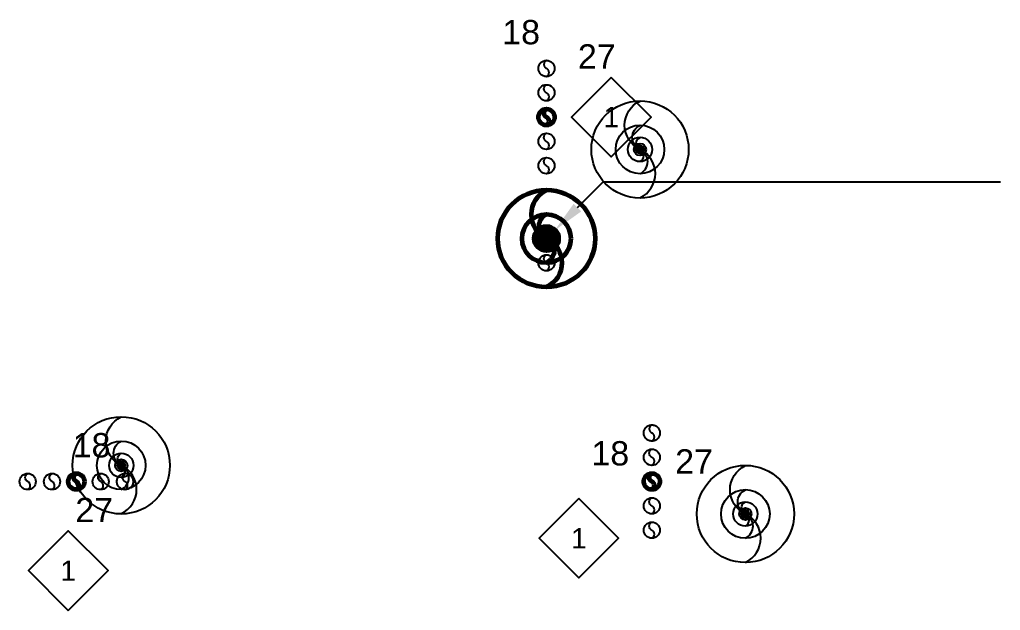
# Model space of a CAD drawing. Extents: x -3693 to 355, y -2748 to 2117.
# Drawn here: x -448 to 36, y 176.1 to 467.9 of the extents above; entities that cross this region are included whole.
import ezdxf
from ezdxf.enums import TextEntityAlignment as Align

# ---------------------------------------------------------------- set-up
doc = ezdxf.new("R2010")
doc.units = 0
doc.header["$LTSCALE"] = 48
doc.header["$MEASUREMENT"] = 0
doc.linetypes.add('VENT', pattern=[0.3, 0.2, -0.1])
for name, color, linetype in [('G-ANNO-TEXT', 70, 'Continuous'), ('G-ANNO-TEXT @ 128', 70, 'Continuous'), ('P-HW-N @ 128', 1, 'Continuous'), ('P-HWC-N', 2, 'Continuous'), ('P-HWC-N @ 1 (1)', 2, 'Continuous'), ('P-HWC-N @ 1 (2)', 2, 'Continuous'), ('P-HWC-N @ 12', 2, 'Continuous'), ('P-HWC-N @ 128', 2, 'Continuous'), ('P-HWC-N @ 16', 2, 'Continuous'), ('P-HWC-N @ 192', 2, 'Continuous'), ('P-HWC-N @ 2', 2, 'Continuous'), ('P-HWC-N @ 24', 2, 'Continuous'), ('P-HWC-N @ 384', 2, 'Continuous'), ('P-HWC-N @ 4', 2, 'Continuous'), ('P-HWC-N @ 48', 2, 'Continuous'), ('P-HWC-N @ 64', 2, 'Continuous'), ('P-HWC-N @ 768', 2, 'Continuous'), ('P-HWC-N @ 8', 2, 'Continuous'), ('P-HWC-N @ 96', 2, 'Continuous'), ('P-SAN-N @ 128', 6, 'Continuous'), ('P-SANV-N @ 128', 5, 'VENT'), ('P-STRM-N @ 128', 2, 'Continuous')]:
    doc.layers.add(name, color=color, linetype=linetype)
for name, color, linetype, lineweight in [('P-CW-N @ 128', 4, 'Continuous', 60), ('P-GAS-N', 3, 'Continuous', 60), ('P-GAS-N @ 1 (1)', 3, 'Continuous', 60), ('P-GAS-N @ 1 (2)', 3, 'Continuous', 60), ('P-GAS-N @ 12', 3, 'Continuous', 60), ('P-GAS-N @ 128', 3, 'Continuous', 60), ('P-GAS-N @ 16', 3, 'Continuous', 60), ('P-GAS-N @ 192', 3, 'Continuous', 60), ('P-GAS-N @ 2', 3, 'Continuous', 60), ('P-GAS-N @ 24', 3, 'Continuous', 60), ('P-GAS-N @ 384', 3, 'Continuous', 60), ('P-GAS-N @ 4', 3, 'Continuous', 60), ('P-GAS-N @ 48', 3, 'Continuous', 60), ('P-GAS-N @ 64', 3, 'Continuous', 60), ('P-GAS-N @ 768', 3, 'Continuous', 60), ('P-GAS-N @ 8', 3, 'Continuous', 60), ('P-GAS-N @ 96', 3, 'Continuous', 60)]:
    doc.layers.add(name, color=color, linetype=linetype, lineweight=lineweight)
doc.layers.add('P-SAN-DFU', color=7, linetype='Continuous', plot=False)
doc.styles.add('Arial', font='arial.ttf')

# ---------------------------------------------------------------- blocks, each defined once
blk = doc.blocks.new('*U9')
blk.add_lwpolyline([(0, 0.03112, 0.634258), (0, 0, -0.634258), (0, -0.03112)], format="xyb")
blk.add_circle((0, 0), 0.03125)
blk = doc.blocks.new('DIAMOND TAG')
blk.add_lwpolyline([(0, -0.1533), (0.1533, 0), (0, 0.1533), (-0.1533, 0)], close=True)
at = {"style": 'Arial'}
blk.add_attdef('XXX', text='', height=0.0781, dxfattribs=at).set_placement((0, 0), align=Align.MIDDLE)
blk = doc.blocks.new('*U825')
at = {"layer": 'P-GAS-N @ 1 (1)'}
blk.add_blockref('*U9', (-188, 359.74), dxfattribs=at)
at = {"layer": 'P-GAS-N @ 1 (2)'}
blk.add_blockref('*U9', (-188, 359.74), dxfattribs=at)
at = {"layer": 'P-GAS-N @ 12', "xscale": 12, "yscale": 12, "zscale": 12}
blk.add_blockref('*U9', (-188, 359.74), dxfattribs=at)
at = {"layer": 'P-GAS-N @ 128', "xscale": 128, "yscale": 128, "zscale": 128}
blk.add_blockref('*U9', (-188, 359.74), dxfattribs=at)
at = {"layer": 'P-GAS-N @ 16', "xscale": 16, "yscale": 16, "zscale": 16}
blk.add_blockref('*U9', (-188, 359.74), dxfattribs=at)
at = {"layer": 'P-GAS-N @ 192', "xscale": 192, "yscale": 192, "zscale": 192}
blk.add_blockref('*U9', (-188, 359.74), dxfattribs=at)
at = {"layer": 'P-GAS-N @ 2', "xscale": 2, "yscale": 2, "zscale": 2}
blk.add_blockref('*U9', (-188, 359.74), dxfattribs=at)
at = {"layer": 'P-GAS-N @ 24', "xscale": 24, "yscale": 24, "zscale": 24}
blk.add_blockref('*U9', (-188, 359.74), dxfattribs=at)
at = {"layer": 'P-GAS-N @ 384', "xscale": 384, "yscale": 384, "zscale": 384}
blk.add_blockref('*U9', (-188, 359.74), dxfattribs=at)
at = {"layer": 'P-GAS-N @ 4', "xscale": 4, "yscale": 4, "zscale": 4}
blk.add_blockref('*U9', (-188, 359.74), dxfattribs=at)
at = {"layer": 'P-GAS-N @ 48', "xscale": 48, "yscale": 48, "zscale": 48}
blk.add_blockref('*U9', (-188, 359.74), dxfattribs=at)
at = {"layer": 'P-GAS-N @ 64', "xscale": 64, "yscale": 64, "zscale": 64}
blk.add_blockref('*U9', (-188, 359.74), dxfattribs=at)
at = {"layer": 'P-GAS-N @ 768', "xscale": 768, "yscale": 768, "zscale": 768}
blk.add_blockref('*U9', (-188, 359.74), dxfattribs=at)
at = {"layer": 'P-GAS-N @ 8', "xscale": 8, "yscale": 8, "zscale": 8}
blk.add_blockref('*U9', (-188, 359.74), dxfattribs=at)
at = {"layer": 'P-GAS-N @ 96', "xscale": 96, "yscale": 96, "zscale": 96}
blk.add_blockref('*U9', (-188, 359.74), dxfattribs=at)
blk = doc.blocks.new('*U877')
at = {"layer": 'P-HWC-N @ 1 (1)', "rotation": 180}
blk.add_blockref('*U9', (-397.84, 247.74), dxfattribs=at)
at = {"layer": 'P-HWC-N @ 1 (2)', "rotation": 180}
blk.add_blockref('*U9', (-397.84, 247.74), dxfattribs=at)
at = {"layer": 'P-HWC-N @ 12', "xscale": 12, "yscale": 12, "zscale": 12, "rotation": 180}
blk.add_blockref('*U9', (-397.84, 247.74), dxfattribs=at)
at = {"layer": 'P-HWC-N @ 128', "xscale": 128, "yscale": 128, "zscale": 128, "rotation": 180}
blk.add_blockref('*U9', (-444, 239.74), dxfattribs=at)
at = {"layer": 'P-HWC-N @ 16', "xscale": 16, "yscale": 16, "zscale": 16, "rotation": 180}
blk.add_blockref('*U9', (-397.84, 247.74), dxfattribs=at)
at = {"layer": 'P-HWC-N @ 192', "xscale": 192, "yscale": 192, "zscale": 192, "rotation": 180}
blk.add_blockref('*U9', (-397.84, 247.74), dxfattribs=at)
at = {"layer": 'P-HWC-N @ 2', "xscale": 2, "yscale": 2, "zscale": 2, "rotation": 180}
blk.add_blockref('*U9', (-397.84, 247.74), dxfattribs=at)
at = {"layer": 'P-HWC-N @ 24', "xscale": 24, "yscale": 24, "zscale": 24, "rotation": 180}
blk.add_blockref('*U9', (-397.84, 247.74), dxfattribs=at)
at = {"layer": 'P-HWC-N @ 384', "xscale": 384, "yscale": 384, "zscale": 384, "rotation": 180}
blk.add_blockref('*U9', (-397.84, 247.74), dxfattribs=at)
at = {"layer": 'P-HWC-N @ 4', "xscale": 4, "yscale": 4, "zscale": 4, "rotation": 180}
blk.add_blockref('*U9', (-397.84, 247.74), dxfattribs=at)
at = {"layer": 'P-HWC-N @ 48', "xscale": 48, "yscale": 48, "zscale": 48, "rotation": 180}
blk.add_blockref('*U9', (-397.84, 247.74), dxfattribs=at)
at = {"layer": 'P-HWC-N @ 64', "xscale": 64, "yscale": 64, "zscale": 64, "rotation": 180}
blk.add_blockref('*U9', (-397.84, 247.74), dxfattribs=at)
at = {"layer": 'P-HWC-N @ 768', "xscale": 768, "yscale": 768, "zscale": 768, "rotation": 180}
blk.add_blockref('*U9', (-397.84, 247.74), dxfattribs=at)
at = {"layer": 'P-HWC-N @ 8', "xscale": 8, "yscale": 8, "zscale": 8, "rotation": 180}
blk.add_blockref('*U9', (-397.84, 247.74), dxfattribs=at)
at = {"layer": 'P-HWC-N @ 96', "xscale": 96, "yscale": 96, "zscale": 96, "rotation": 180}
blk.add_blockref('*U9', (-397.84, 247.74), dxfattribs=at)
blk = doc.blocks.new('*U878')
at = {"layer": 'P-HWC-N @ 1 (1)', "rotation": 180}
blk.add_blockref('*U9', (-89.84, 223.74), dxfattribs=at)
at = {"layer": 'P-HWC-N @ 1 (2)', "rotation": 180}
blk.add_blockref('*U9', (-89.84, 223.74), dxfattribs=at)
at = {"layer": 'P-HWC-N @ 12', "xscale": 12, "yscale": 12, "zscale": 12, "rotation": 180}
blk.add_blockref('*U9', (-89.84, 223.74), dxfattribs=at)
at = {"layer": 'P-HWC-N @ 128', "xscale": 128, "yscale": 128, "zscale": 128, "rotation": 180}
blk.add_blockref('*U9', (-136, 215.74), dxfattribs=at)
at = {"layer": 'P-HWC-N @ 16', "xscale": 16, "yscale": 16, "zscale": 16, "rotation": 180}
blk.add_blockref('*U9', (-89.84, 223.74), dxfattribs=at)
at = {"layer": 'P-HWC-N @ 192', "xscale": 192, "yscale": 192, "zscale": 192, "rotation": 180}
blk.add_blockref('*U9', (-89.84, 223.74), dxfattribs=at)
at = {"layer": 'P-HWC-N @ 2', "xscale": 2, "yscale": 2, "zscale": 2, "rotation": 180}
blk.add_blockref('*U9', (-89.84, 223.74), dxfattribs=at)
at = {"layer": 'P-HWC-N @ 24', "xscale": 24, "yscale": 24, "zscale": 24, "rotation": 180}
blk.add_blockref('*U9', (-89.84, 223.74), dxfattribs=at)
at = {"layer": 'P-HWC-N @ 384', "xscale": 384, "yscale": 384, "zscale": 384, "rotation": 180}
blk.add_blockref('*U9', (-89.84, 223.74), dxfattribs=at)
at = {"layer": 'P-HWC-N @ 4', "xscale": 4, "yscale": 4, "zscale": 4, "rotation": 180}
blk.add_blockref('*U9', (-89.84, 223.74), dxfattribs=at)
at = {"layer": 'P-HWC-N @ 48', "xscale": 48, "yscale": 48, "zscale": 48, "rotation": 180}
blk.add_blockref('*U9', (-89.84, 223.74), dxfattribs=at)
at = {"layer": 'P-HWC-N @ 64', "xscale": 64, "yscale": 64, "zscale": 64, "rotation": 180}
blk.add_blockref('*U9', (-89.84, 223.74), dxfattribs=at)
at = {"layer": 'P-HWC-N @ 768', "xscale": 768, "yscale": 768, "zscale": 768, "rotation": 180}
blk.add_blockref('*U9', (-89.84, 223.74), dxfattribs=at)
at = {"layer": 'P-HWC-N @ 8', "xscale": 8, "yscale": 8, "zscale": 8, "rotation": 180}
blk.add_blockref('*U9', (-89.84, 223.74), dxfattribs=at)
at = {"layer": 'P-HWC-N @ 96', "xscale": 96, "yscale": 96, "zscale": 96, "rotation": 180}
blk.add_blockref('*U9', (-89.84, 223.74), dxfattribs=at)
blk = doc.blocks.new('*U879')
at = {"layer": 'P-HWC-N @ 1 (1)', "rotation": 180}
blk.add_blockref('*U9', (-141.84, 403.74), dxfattribs=at)
at = {"layer": 'P-HWC-N @ 1 (2)', "rotation": 180}
blk.add_blockref('*U9', (-141.84, 403.74), dxfattribs=at)
at = {"layer": 'P-HWC-N @ 12', "xscale": 12, "yscale": 12, "zscale": 12, "rotation": 180}
blk.add_blockref('*U9', (-141.84, 403.74), dxfattribs=at)
at = {"layer": 'P-HWC-N @ 128', "xscale": 128, "yscale": 128, "zscale": 128, "rotation": 180}
blk.add_blockref('*U9', (-188, 395.74), dxfattribs=at)
at = {"layer": 'P-HWC-N @ 16', "xscale": 16, "yscale": 16, "zscale": 16, "rotation": 180}
blk.add_blockref('*U9', (-141.84, 403.74), dxfattribs=at)
at = {"layer": 'P-HWC-N @ 192', "xscale": 192, "yscale": 192, "zscale": 192, "rotation": 180}
blk.add_blockref('*U9', (-141.84, 403.74), dxfattribs=at)
at = {"layer": 'P-HWC-N @ 2', "xscale": 2, "yscale": 2, "zscale": 2, "rotation": 180}
blk.add_blockref('*U9', (-141.84, 403.74), dxfattribs=at)
at = {"layer": 'P-HWC-N @ 24', "xscale": 24, "yscale": 24, "zscale": 24, "rotation": 180}
blk.add_blockref('*U9', (-141.84, 403.74), dxfattribs=at)
at = {"layer": 'P-HWC-N @ 384', "xscale": 384, "yscale": 384, "zscale": 384, "rotation": 180}
blk.add_blockref('*U9', (-141.84, 403.74), dxfattribs=at)
at = {"layer": 'P-HWC-N @ 4', "xscale": 4, "yscale": 4, "zscale": 4, "rotation": 180}
blk.add_blockref('*U9', (-141.84, 403.74), dxfattribs=at)
at = {"layer": 'P-HWC-N @ 48', "xscale": 48, "yscale": 48, "zscale": 48, "rotation": 180}
blk.add_blockref('*U9', (-141.84, 403.74), dxfattribs=at)
at = {"layer": 'P-HWC-N @ 64', "xscale": 64, "yscale": 64, "zscale": 64, "rotation": 180}
blk.add_blockref('*U9', (-141.84, 403.74), dxfattribs=at)
at = {"layer": 'P-HWC-N @ 768', "xscale": 768, "yscale": 768, "zscale": 768, "rotation": 180}
blk.add_blockref('*U9', (-141.84, 403.74), dxfattribs=at)
at = {"layer": 'P-HWC-N @ 8', "xscale": 8, "yscale": 8, "zscale": 8, "rotation": 180}
blk.add_blockref('*U9', (-141.84, 403.74), dxfattribs=at)
at = {"layer": 'P-HWC-N @ 96', "xscale": 96, "yscale": 96, "zscale": 96, "rotation": 180}
blk.add_blockref('*U9', (-141.84, 403.74), dxfattribs=at)

msp = doc.modelspace()

# ---------------------------------------------------------------- linework, layer by layer
at = {"layer": 'G-ANNO-TEXT'}
msp.add_lwpolyline([(-172.69, 375.06), (-160, 387.74), (36, 387.74)], dxfattribs=at)
msp.add_solid([(-170.8, 373.17), (-184, 363.74), (-174.57, 376.94)], dxfattribs=at)

# ---------------------------------------------------------------- block references
at = {"layer": 'G-ANNO-TEXT @ 128'}
ref = msp.add_blockref('DIAMOND TAG', (-156, 419.74), dxfattribs=dict(at, xscale=128, yscale=128, zscale=128, rotation=180))
ref.add_attrib('XXX', '1', dxfattribs={"layer": '0', "height": 10, "style": 'Arial'}).set_placement((-156, 419.74), align=Align.MIDDLE)
ref = msp.add_blockref('DIAMOND TAG', (-172, 211.74), dxfattribs=dict(at, xscale=128, yscale=128, zscale=128, rotation=180))
ref.add_attrib('XXX', '1', dxfattribs={"layer": '0', "height": 10, "style": 'Arial'}).set_placement((-172, 211.74), align=Align.MIDDLE)
at = {"layer": 'G-ANNO-TEXT @ 128', "xscale": 128, "yscale": 128, "zscale": 128}
msp.add_blockref('DIAMOND TAG', (-424, 195.74), dxfattribs=at).add_auto_attribs({'XXX': '1'})
at = {"layer": 'P-CW-N @ 128', "xscale": 128, "yscale": 128, "zscale": 128, "rotation": 180}
for p in [(-188, 419.74), (-420, 239.74), (-136, 239.74)]:
    msp.add_blockref('*U9', p, dxfattribs=at)
at = {"layer": 'P-GAS-N'}
msp.add_blockref('*U825', (0, 0), dxfattribs=at)
at = {"layer": 'P-HW-N @ 128', "xscale": 128, "yscale": 128, "zscale": 128, "rotation": 180}
for p in [(-188, 407.74), (-432, 239.74), (-136, 227.74)]:
    msp.add_blockref('*U9', p, dxfattribs=at)
at = {"layer": 'P-HWC-N'}
for name in ['*U879', '*U877', '*U878']:
    msp.add_blockref(name, (0, 0), dxfattribs=at)
at = {"layer": 'P-SAN-N @ 128', "xscale": 128, "yscale": 128, "zscale": 128, "rotation": 180}
for p in [(-188, 431.74), (-136, 251.74), (-408, 239.74)]:
    msp.add_blockref('*U9', p, dxfattribs=at)
at = {"layer": 'P-SANV-N @ 128', "xscale": 128, "yscale": 128, "zscale": 128, "rotation": 180}
for p in [(-188, 443.74), (-136, 263.74), (-396, 239.74)]:
    msp.add_blockref('*U9', p, dxfattribs=at)
at = {"layer": 'P-STRM-N @ 128', "xscale": 128, "yscale": 128, "zscale": 128, "rotation": 180}
msp.add_blockref('*U9', (-188, 347.74), dxfattribs=at)

# ---------------------------------------------------------------- texts
at = {"layer": 'P-SAN-DFU', "color": 3, "style": 'Arial'}
for p in [(-209.83, 455.69), (-421.83, 251.69), (-165.83, 247.69)]:
    msp.add_text('18', height=12, dxfattribs=at).set_placement(p)
at = {"layer": 'P-SAN-DFU', "style": 'Arial'}
for p in [(-172.49, 443.69), (-124.49, 243.69), (-420.49, 219.69)]:
    msp.add_text('27', height=12, dxfattribs=at).set_placement(p)

doc.saveas('drawing.dxf')
